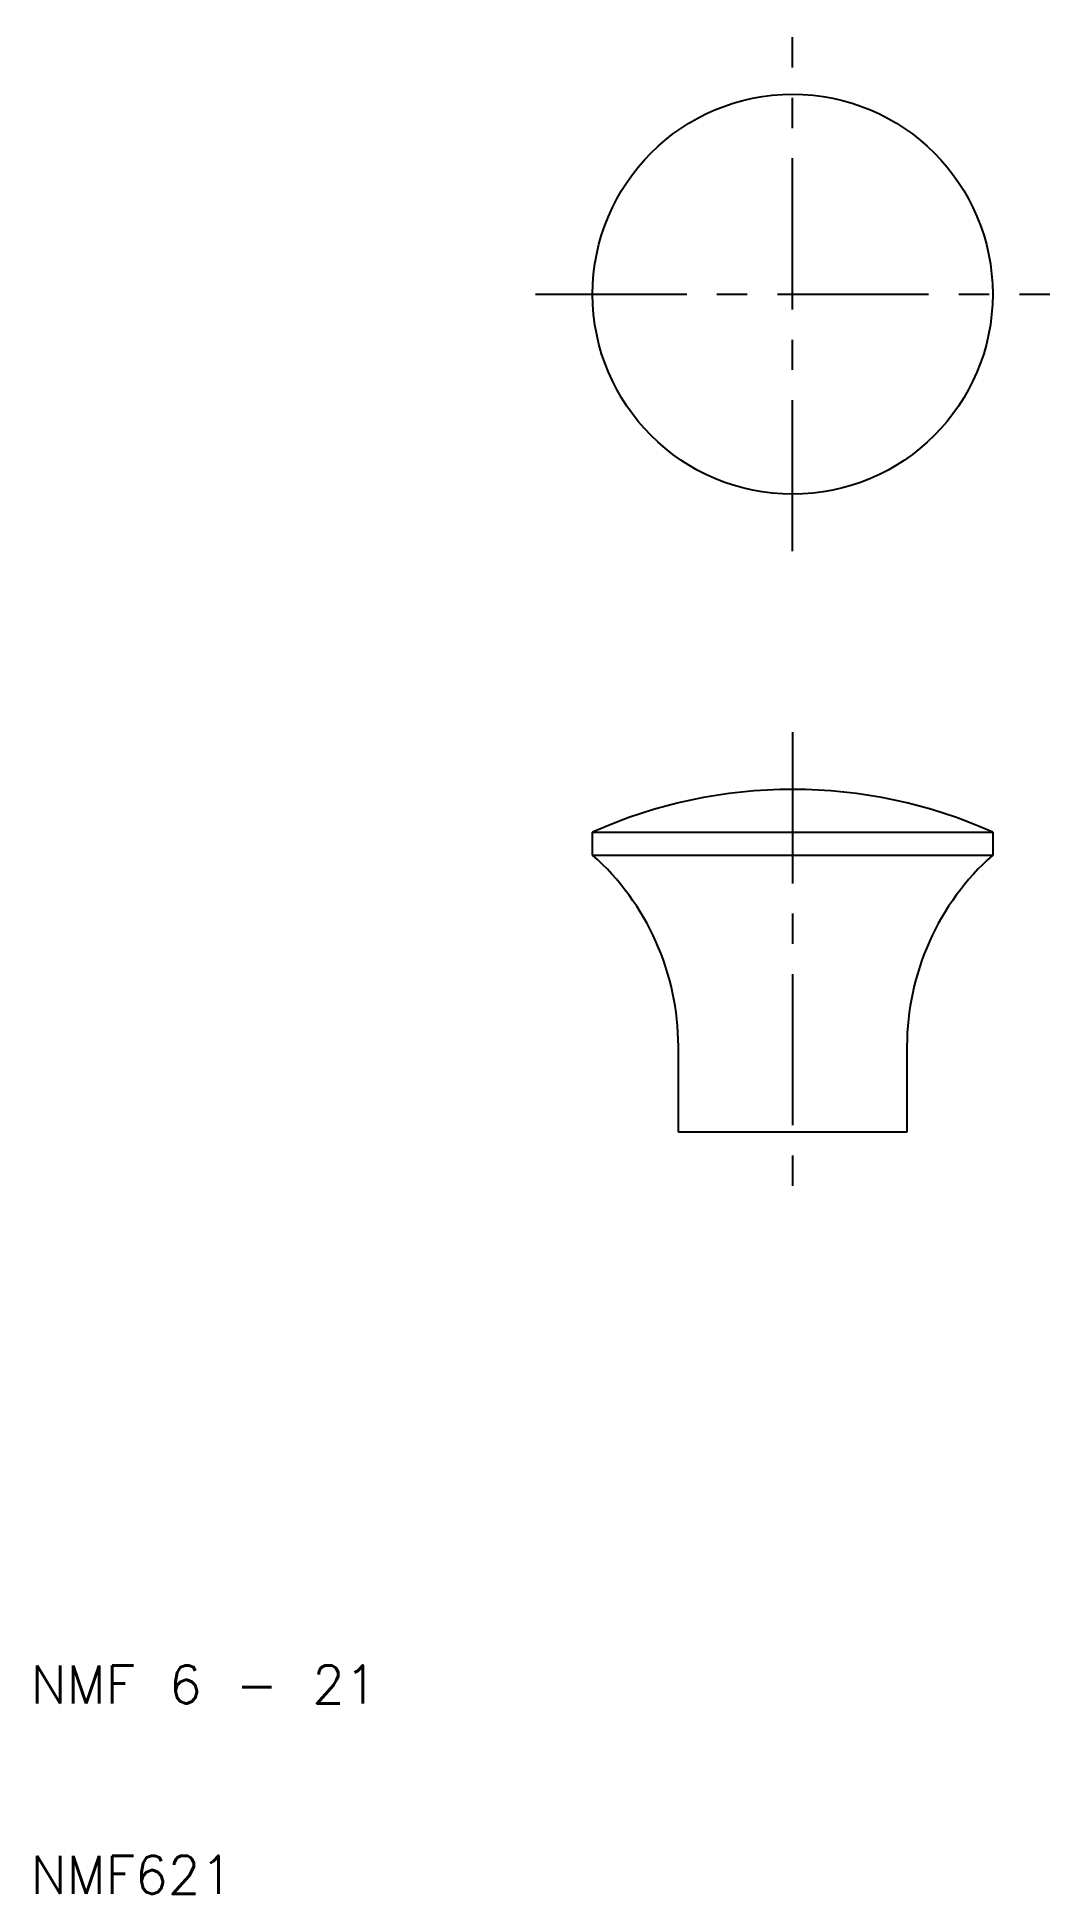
# Model space of a CAD drawing. Extents: x 10.3 to 63.5, y 10 to 107.5.
import ezdxf

# ---------------------------------------------------------------- set-up
doc = ezdxf.new("R2010")
doc.units = 0
doc.header["$LTSCALE"] = 0.25
doc.linetypes.add('CENTER', pattern=[50.8, 31.75, -6.35, 6.35, -6.35])
doc.layers.get('0').update_dxf_attribs({"linetype": 'CONTINUOUS'})
doc.layers.add('CENTER', color=1, linetype='CENTER')
doc.styles.get("Standard").update_dxf_attribs({"font": 'txt.shx', "bigfont": 'extfont.shx'})

msp = doc.modelspace()

# ---------------------------------------------------------------- linework, layer by layer
for p, q in [((39.5, 65.75), (60.5, 65.75)), ((39.5, 64.55), (39.5, 65.75)), ((60.5, 65.75), (60.5, 64.55)), ((39.5, 64.55), (60.5, 64.55)), ((44, 50), (44, 54.5)), ((56, 54.5), (56, 50)), ((56, 50), (44, 50))]:
    msp.add_line(p, q)
msp.add_circle((50, 94), 10.5)
for centre, radius, start, end in [((50, 42.375), 25.625, 65.810486, 114.189514), ((30.5275, 54.5), 13.4725, 0, 48.241966), ((69.4725, 54.5), 13.4725, 131.758034, 180)]:
    msp.add_arc(centre, radius, start, end)
at = {"layer": 'CENTER', "color": 1, "linetype": 'CENTER'}
for p, q in [((50, 80.5), (50, 107.5)), ((36.5, 94), (63.5, 94)), ((50, 71), (50, 47))]:
    msp.add_line(p, q, dxfattribs=at)

# ---------------------------------------------------------------- texts
for s, p in [('NMF 6 - 21', (10, 20)), ('NMF621', (10, 10))]:
    msp.add_text(s, height=2).set_placement(p)

doc.saveas('drawing.dxf')
